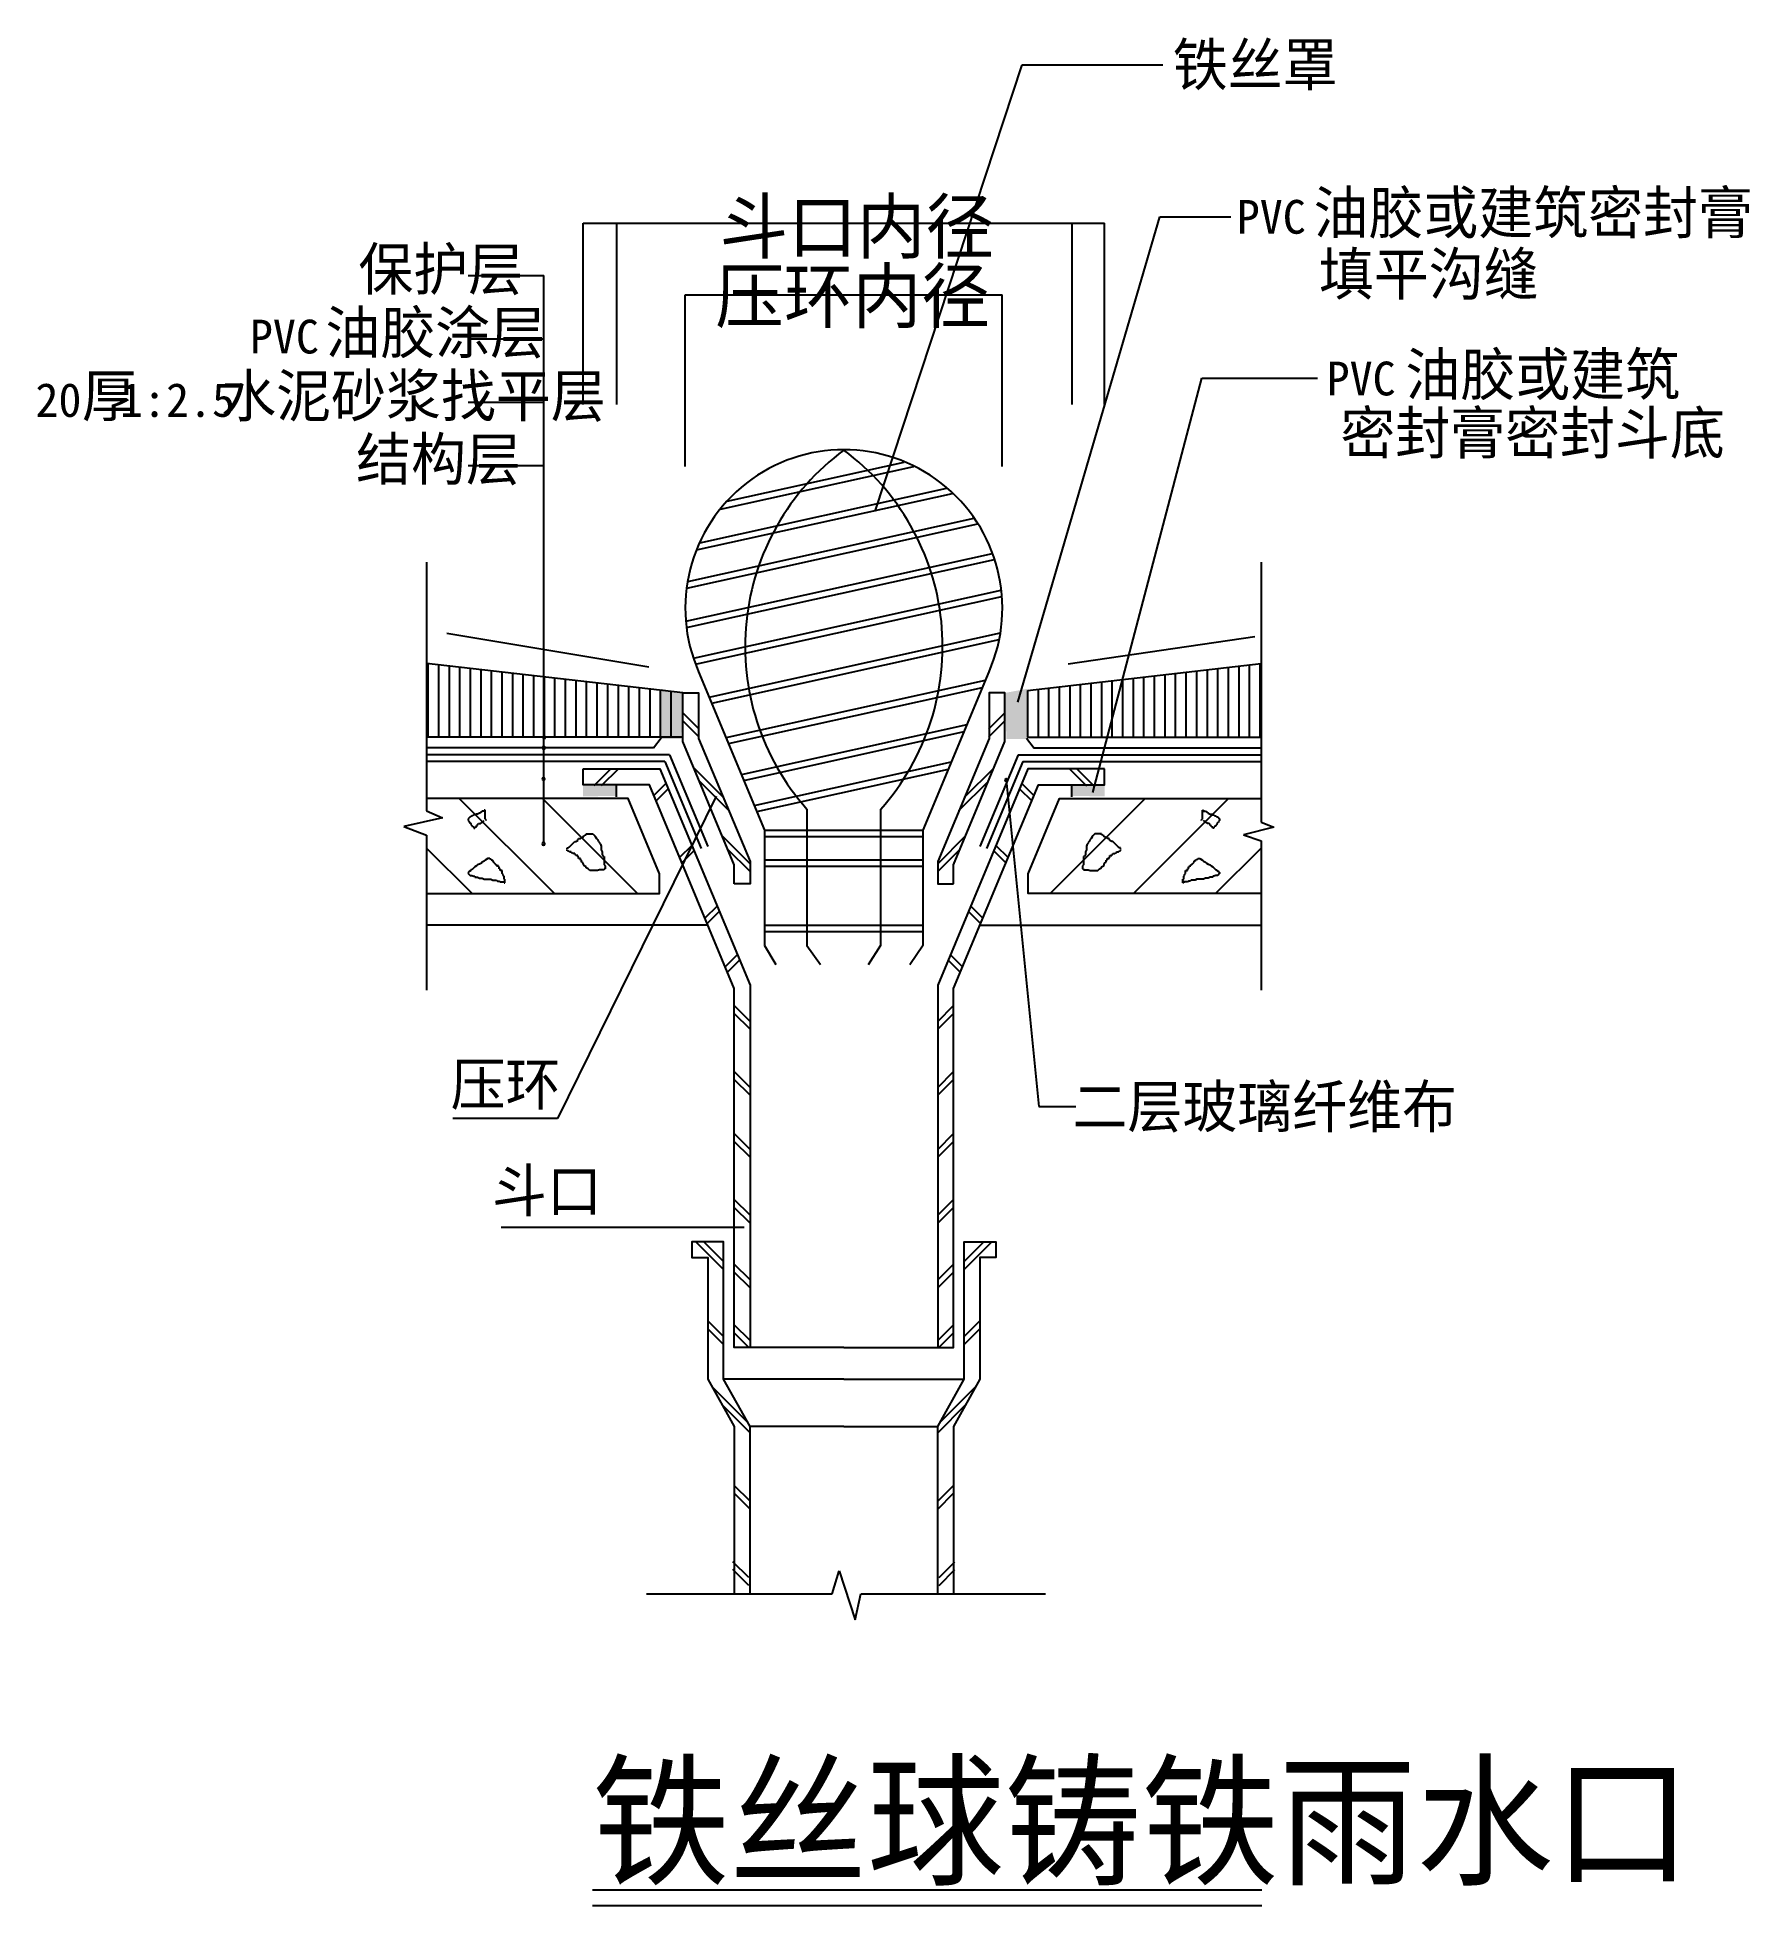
# Model space of a CAD drawing. Header units: metres. Extents: x 6765 to 22975, y 4815 to 22509.
import ezdxf

# ---------------------------------------------------------------- set-up
doc = ezdxf.new("R2010")
doc.units = ezdxf.units.M
for name, color, linetype in [('LVTRY', 6, 'Continuous'), ('PUB_DIM', 3, 'Continuous'), ('PUB_TEXT', 7, 'Continuous'), ('WINDOW', 3, 'Continuous')]:
    doc.layers.add(name, color=color, linetype=linetype)
doc.dimstyles.get("Standard").update_dxf_attribs({"dimtxt": 2.5, "dimasz": 2.5, "dimexe": 1.25, "dimexo": 0.625, "dimtad": 1, "dimcen": 2.5, "dimazin": 3, "dimtfac": 1, "dimtmove": 0, "dimatfit": 3})

# ---------------------------------------------------------------- blocks, each defined once
blk = doc.blocks.new('_DOT')
blk.add_lwpolyline([(-0.05, 0, 1), (0.05, 0, 1)], format="xyb", close=True)
blk = doc.blocks.new('*D1')
for p, q in [((12249.55, 19032.6), (12249.55, 20747.73)), ((12249.8, 20747.73), (14404.415, 20747.73)), ((14407.415, 20747.73), (16562.03, 20747.73)), ((16562.28, 19032.6), (16562.28, 20747.73))]:
    blk.add_line(p, q)
at = {"layer": 'Defpoints'}
for p in [(12249.55, 20747.73), (12249.55, 19032.6), (16562.28, 19032.6)]:
    blk.add_point(p, dxfattribs=at)
at = {"layer": 'WINDOW', "insert": (14405.915, 20747.73), "char_height": 1, "attachment_point": 5}
blk.add_mtext('170', dxfattribs=at)
blk = doc.blocks.new('*D2')
for p, q in [((12897.97, 18445.13), (12897.97, 20069.61)), ((12898.22, 20069.61), (14396.875, 20069.61)), ((14399.875, 20069.61), (15898.53, 20069.61)), ((15898.78, 18445.13), (15898.78, 20069.61))]:
    blk.add_line(p, q)
at = {"layer": 'Defpoints'}
for p in [(12897.97, 20069.61), (12897.97, 18445.13), (15898.78, 18445.13)]:
    blk.add_point(p, dxfattribs=at)
at = {"layer": 'WINDOW', "insert": (14398.375, 20069.61), "char_height": 1, "attachment_point": 5}
blk.add_mtext('150', dxfattribs=at)
blk = doc.blocks.new('*D3')
for p, q in [((11931.79, 19032.6), (11931.79, 20747.73)), ((11932.04, 20747.73), (12089.67, 20747.73)), ((12091.67, 20747.73), (12249.3, 20747.73)), ((12249.55, 19032.6), (12249.55, 20747.73))]:
    blk.add_line(p, q)
at = {"layer": 'Defpoints'}
for p in [(11931.79, 20747.73), (11931.79, 19032.6), (12249.55, 19032.6)]:
    blk.add_point(p, dxfattribs=at)
at = {"layer": 'WINDOW', "insert": (12090.67, 20747.73), "char_height": 1, "attachment_point": 5}
blk.add_mtext('35', dxfattribs=at)
blk = doc.blocks.new('*D4')
for p, q in [((16562.28, 19032.6), (16562.28, 20747.73)), ((16562.53, 20747.73), (16714.245, 20747.73)), ((16716.245, 20747.73), (16867.96, 20747.73)), ((16868.21, 19032.6), (16868.21, 20747.73))]:
    blk.add_line(p, q)
at = {"layer": 'Defpoints'}
for p in [(16562.28, 20747.73), (16562.28, 19032.6), (16868.21, 19032.6)]:
    blk.add_point(p, dxfattribs=at)
at = {"layer": 'WINDOW', "insert": (16715.245, 20747.73), "char_height": 1, "attachment_point": 5}
blk.add_mtext('35', dxfattribs=at)

msp = doc.modelspace()

# ---------------------------------------------------------------- linework, layer by layer
for p, q in [((13231.05, 18039.98), (15063.73, 18445.16)), ((13296.36, 18115.87), (14972.51, 18486.45)), ((13035.2, 17722.35), (15375.23, 18239.71)), ((13006.25, 17654.5), (15430.08, 18190.38)), ((12912.41, 17292.59), (15667.75, 17901.76)), ((12922.03, 17356.16), (15632.22, 17955.36)), ((12904.79, 16980.19), (15806.36, 17621.69)), ((12910.83, 16920.07), (15826.22, 17564.64)), ((12975.76, 16629.33), (15889.92, 17273.62)), ((12995.88, 16572.33), (15895.7, 17213.45)), ((13125.49, 16259.28), (15882.06, 16868.73)), ((13148.93, 16203.01), (15870.66, 16804.76)), ((13284.65, 15877.16), (15741.6, 16420.36)), ((13308.09, 15820.89), (15713.41, 16352.68)), ((13429.85, 15528.56), (15566.95, 16001.05)), ((13453.28, 15472.29), (15538.76, 15933.37)), ((12750.81, 15713.66), (10449.48, 15713.66)), ((12704.66, 15651.51), (10449.48, 15651.51)), ((12704.66, 15651.51), (13048.5, 14825.98)), ((12750.81, 15713.66), (13112.41, 14845.5)), ((13552.43, 15234.26), (15419.51, 15647.05)), ((13575.86, 15177.99), (15391.32, 15579.37)), ((16049.19, 15713.66), (15687.59, 14845.5)), ((16095.34, 15651.51), (15751.5, 14825.98)), ((16049.19, 15713.66), (18350.52, 15713.66)), ((16095.34, 15651.51), (18350.52, 15651.51)), ((11659.38, 14399.95), (10758.78, 15299.95)), ((12446.47, 14399.95), (11545.86, 15299.95)), ((16353.53, 14399.95), (17254.14, 15299.95)), ((17140.62, 14399.95), (18041.22, 15299.95)), ((13650, 15000), (15150, 15000)), ((13650, 14940), (15150, 14940)), ((10881.24, 14399.95), (10449.48, 14831.43)), ((13650, 14720.82), (15150, 14720.82)), ((17918.76, 14399.95), (18350.52, 14831.43)), ((13650, 14660.82), (15150, 14660.82)), ((13111.53, 14102.1), (10449.48, 14102.1)), ((13650, 14100), (15150, 14100)), ((13650, 14040), (15150, 14040)), ((15688.47, 14102.1), (18350.52, 14102.1)), ((14400, 10102.1), (13511.53, 10102.1)), ((13511.53, 10102.1), (13511.53, 10102.1)), ((14400, 10102.1), (15288.47, 10102.1)), ((15288.47, 10102.1), (15288.47, 10102.1)), ((14400, 9802.1), (13261.53, 9802.1)), ((14400, 9802.1), (15538.47, 9802.1)), ((14400, 9352.1), (13511.53, 9352.1)), ((14400, 9352.1), (15288.47, 9352.1))]:
    msp.add_line(p, q)
for points in [[(15024.55, 13727.38), (15150, 13913.1), (15150, 15000), (15774.77, 16500, 1.53), (13025.23, 16500), (13650, 15000), (13650, 13909.63), (13756.92, 13727.38)], [(14634.16, 13727.38), (14750, 13912.6), (14750, 15200, 0.44), (14400, 18600, 0.44), (14050, 15200), (14050, 13909.63), (14179.46, 13727.38)]]:
    msp.add_lwpolyline(points, format="xyb")
for points in [[(12875.23, 16300), (10449.48, 16578.89)], [(16138.13, 16324.53), (18350.52, 16578.89)], [(12875.23, 15879.89), (10449.48, 15879.89)], [(12598.42, 15779.89), (10449.48, 15779.89)], [(16138.13, 15879.89), (18350.52, 15879.89)], [(16201.58, 15779.89), (18350.52, 15779.89)], [(10449.48, 14399.95), (12656.01, 14399.95), (12655.89, 14586.02), (12358.53, 15299.95), (10449.48, 15299.95)], [(18350.52, 14399.95), (16143.99, 14399.95), (16144.11, 14586.02), (16441.47, 15299.95), (18350.52, 15299.95)], [(13511.53, 7767.01), (13511.53, 9352.1), (13261.53, 9802.1), (13261.53, 11102.1), (12961.53, 11102.1), (12961.53, 10952.1), (13111.53, 10952.1), (13111.53, 9802.1), (13361.53, 9352.1), (13361.53, 7767.01)], [(15288.47, 7767.01), (15288.47, 9352.1), (15538.47, 9802.1), (15538.47, 11102.1), (15838.47, 11102.1), (15838.47, 10952.1), (15688.47, 10952.1), (15688.47, 9802.1), (15438.47, 9352.1), (15438.47, 7767.01)]]:
    msp.add_lwpolyline(points)
for points in [[(13361.53, 14493.64), (13361.53, 14672.25), (12875.23, 15839.8), (12875.23, 16300), (13025.23, 16300), (13025.23, 15869.79), (13511.53, 14702.24), (13511.53, 14493.64)], [(15438.47, 14493.64), (15438.47, 14672.25), (15924.77, 15839.8), (15924.77, 16300), (15774.77, 16300), (15774.77, 15869.79), (15288.47, 14702.24), (15288.47, 14493.64)], [(11931.79, 15579.89), (12658.5, 15579.89), (13511.53, 13531.88), (13511.53, 10102.1), (13361.53, 10102.1), (13361.53, 13501.89), (12558.49, 15429.89), (11931.79, 15429.89)], [(16868.21, 15579.89), (16141.5, 15579.89), (15288.47, 13531.88), (15288.47, 10102.1), (15438.47, 10102.1), (15438.47, 13501.89), (16241.51, 15429.89), (16868.21, 15429.89)]]:
    msp.add_lwpolyline(points, close=True)
at = {"layer": 'LVTRY'}
for p, q in [((10461.87, 16577.47), (10461.87, 15879.89)), ((10561.87, 16565.97), (10561.87, 15879.89)), ((10661.87, 16554.47), (10661.87, 15879.89)), ((10761.87, 16542.98), (10761.87, 15879.89)), ((10861.87, 16531.48), (10861.87, 15879.89)), ((10961.87, 16519.98), (10961.87, 15879.89)), ((11061.87, 16508.49), (11061.87, 15879.89)), ((11161.87, 16496.99), (11161.87, 15879.89)), ((11261.87, 16485.49), (11261.87, 15879.89)), ((11361.87, 16473.99), (11361.87, 15879.89)), ((11461.87, 16462.5), (11461.87, 15879.89)), ((17338.13, 16462.5), (17338.13, 15879.89)), ((17438.13, 16473.99), (17438.13, 15879.89)), ((17538.13, 16485.49), (17538.13, 15879.89)), ((17638.13, 16496.99), (17638.13, 15879.89)), ((17738.13, 16508.49), (17738.13, 15879.89)), ((17838.13, 16519.98), (17838.13, 15879.89)), ((17938.13, 16531.48), (17938.13, 15879.89)), ((18038.13, 16542.98), (18038.13, 15879.89)), ((18138.13, 16554.47), (18138.13, 15879.89)), ((18238.13, 16565.97), (18238.13, 15879.89)), ((18338.13, 16577.47), (18338.13, 15879.89)), ((11561.87, 16451), (11561.87, 15879.89)), ((11661.87, 16439.5), (11661.87, 15879.89)), ((11761.87, 16428.01), (11761.87, 15879.89)), ((11861.87, 16416.51), (11861.87, 15879.89)), ((11961.87, 16405.01), (11961.87, 15879.89)), ((12061.87, 16393.51), (12061.87, 15879.89)), ((12161.87, 16382.02), (12161.87, 15879.89)), ((12261.87, 16370.52), (12261.87, 15879.89)), ((12361.87, 16359.02), (12361.87, 15879.89)), ((12461.87, 16347.52), (12461.87, 15879.89)), ((12561.87, 16336.03), (12561.87, 15879.89)), ((12661.87, 16324.53), (12661.87, 15879.89)), ((12761.87, 16313.03), (12761.87, 15879.89)), ((16238.13, 16336.03), (16238.13, 15879.89)), ((16338.13, 16347.52), (16338.13, 15879.89)), ((16438.13, 16359.02), (16438.13, 15879.89)), ((16538.13, 16370.52), (16538.13, 15879.89)), ((16638.13, 16382.02), (16638.13, 15879.89)), ((16738.13, 16393.51), (16738.13, 15879.89)), ((16838.13, 16405.01), (16838.13, 15879.89)), ((16938.13, 16416.51), (16938.13, 15879.89)), ((17038.13, 16428.01), (17038.13, 15879.89)), ((17138.13, 16439.5), (17138.13, 15879.89)), ((17238.13, 16451), (17238.13, 15879.89)), ((13026.99, 15960.47), (12876.99, 16110.37)), ((15773.01, 15960.47), (15923.01, 16110.37)), ((13026.99, 15885.5), (12876.99, 16035.39)), ((15773.01, 15885.5), (15923.01, 16035.39)), ((12193.41, 15582.4), (12032.42, 15421.51)), ((12264.97, 15582.4), (12103.97, 15421.51)), ((13256.78, 15313.87), (12978.43, 15592.04)), ((15543.22, 15313.87), (15821.57, 15592.04)), ((16535.03, 15582.4), (16696.03, 15421.51)), ((16606.59, 15582.4), (16767.58, 15421.51)), ((12715.6, 15442.81), (12600.86, 15328.15)), ((13310.27, 15185.44), (13031.92, 15463.61)), ((15489.73, 15185.44), (15768.08, 15463.61)), ((16084.4, 15442.81), (16199.14, 15328.15)), ((12736.63, 15392.32), (12621.89, 15277.66)), ((16063.37, 15392.32), (16178.11, 15277.66)), ((10860.74, 15126.55), (10842.85, 15108.68)), ((10842.85, 15108.68), (10842.85, 15090.8)), ((10842.85, 15090.8), (10851.79, 15081.86)), ((10851.79, 15081.86), (10851.79, 15072.93)), ((10851.79, 15072.93), (10860.74, 15072.93)), ((10869.68, 15126.55), (10860.74, 15126.55)), ((10860.74, 15072.93), (10869.68, 15063.99)), ((10878.63, 15135.49), (10869.68, 15126.55)), ((10869.68, 15063.99), (10869.68, 15055.05)), ((10869.68, 15055.05), (10878.63, 15046.11)), ((10887.57, 15135.49), (10878.63, 15135.49)), ((10878.63, 15046.11), (10878.63, 15037.17)), ((10896.51, 15144.43), (10887.57, 15135.49)), ((10914.4, 15144.43), (10896.51, 15144.43)), ((10932.29, 15153.37), (10914.4, 15153.37)), ((10914.4, 15153.37), (10914.4, 15144.43)), ((10923.35, 15037.17), (10923.35, 15046.11)), ((10923.35, 15046.11), (10932.29, 15046.11)), ((10950.18, 15162.31), (10932.29, 15153.37)), ((10932.29, 15055.05), (10941.23, 15063.99)), ((10932.29, 15046.11), (10932.29, 15055.05)), ((10941.23, 15063.99), (10959.12, 15063.99)), ((10977.01, 15180.18), (10950.18, 15162.31)), ((10959.12, 15063.99), (10968.07, 15072.93)), ((10968.07, 15072.93), (10977.01, 15072.93)), ((10994.9, 15180.18), (10977.01, 15180.18)), ((10977.01, 15072.93), (10977.01, 15081.86)), ((10977.01, 15081.86), (10985.96, 15081.86)), ((10985.96, 15081.86), (10994.9, 15090.8)), ((10994.9, 15189.12), (10994.9, 15180.18)), ((11003.84, 15189.12), (10994.9, 15189.12)), ((11003.84, 15108.68), (11003.84, 15189.12)), ((11012.79, 15099.74), (11003.84, 15108.68)), ((11012.79, 15090.8), (11012.79, 15099.74)), ((17787.21, 15099.74), (17796.16, 15108.68)), ((17787.21, 15090.8), (17787.21, 15099.74)), ((17796.16, 15108.68), (17796.16, 15189.12)), ((17796.16, 15189.12), (17805.1, 15189.12)), ((17805.1, 15189.12), (17805.1, 15180.18)), ((17805.1, 15180.18), (17822.99, 15180.18)), ((17814.04, 15081.86), (17805.1, 15090.8)), ((17822.99, 15081.86), (17814.04, 15081.86)), ((17822.99, 15180.18), (17849.82, 15162.31)), ((17822.99, 15072.93), (17822.99, 15081.86)), ((17831.93, 15072.93), (17822.99, 15072.93)), ((17840.88, 15063.99), (17831.93, 15072.93)), ((17858.77, 15063.99), (17840.88, 15063.99)), ((17849.82, 15162.31), (17867.71, 15153.37)), ((17867.71, 15055.05), (17858.77, 15063.99)), ((17867.71, 15153.37), (17885.6, 15153.37)), ((17867.71, 15046.11), (17867.71, 15055.05)), ((17876.65, 15046.11), (17867.71, 15046.11)), ((17876.65, 15037.17), (17876.65, 15046.11)), ((17885.6, 15153.37), (17885.6, 15144.43)), ((17885.6, 15144.43), (17903.49, 15144.43)), ((17903.49, 15144.43), (17912.43, 15135.49)), ((17912.43, 15135.49), (17921.37, 15135.49)), ((17921.37, 15135.49), (17930.32, 15126.55)), ((17930.32, 15055.05), (17921.37, 15046.11)), ((17921.37, 15046.11), (17921.37, 15037.17)), ((17930.32, 15126.55), (17939.26, 15126.55)), ((17939.26, 15072.93), (17930.32, 15063.99)), ((17930.32, 15063.99), (17930.32, 15055.05)), ((17939.26, 15126.55), (17957.15, 15108.68)), ((17948.21, 15072.93), (17939.26, 15072.93)), ((17957.15, 15090.8), (17948.21, 15081.86)), ((17948.21, 15081.86), (17948.21, 15072.93)), ((17957.15, 15108.68), (17957.15, 15090.8)), ((10878.63, 15037.17), (10887.57, 15037.17)), ((10887.57, 15037.17), (10896.51, 15028.24)), ((10896.51, 15028.24), (10896.51, 15019.3)), ((10896.51, 15019.3), (10905.46, 15019.3)), ((10905.46, 15019.3), (10905.46, 15028.24)), ((10905.46, 15028.24), (10914.4, 15028.24)), ((10914.4, 15028.24), (10923.35, 15037.17)), ((11808.82, 14849.47), (11844.59, 14885.23)), ((11844.59, 14885.23), (11853.54, 14894.16)), ((11853.54, 14894.16), (11862.48, 14894.16)), ((11862.48, 14894.16), (11880.37, 14903.1)), ((11880.37, 14903.1), (11880.37, 14912.04)), ((11880.37, 14912.04), (11889.31, 14912.04)), ((11889.31, 14912.04), (11889.31, 14920.98)), ((11889.31, 14920.98), (11907.2, 14920.98)), ((11907.2, 14920.98), (11916.15, 14929.92)), ((11916.15, 14929.92), (11934.03, 14938.85)), ((11934.03, 14938.85), (11934.03, 14947.79)), ((11934.03, 14947.79), (11942.98, 14947.79)), ((11942.98, 14947.79), (11951.92, 14956.73)), ((11951.92, 14956.73), (11960.87, 14956.73)), ((11960.87, 14956.73), (11960.87, 14965.67)), ((11960.87, 14965.67), (12023.48, 14965.67)), ((12023.48, 14965.67), (12032.42, 14956.73)), ((12032.42, 14956.73), (12041.36, 14947.79)), ((12041.36, 14947.79), (12050.31, 14938.85)), ((12050.31, 14938.85), (12059.25, 14920.98)), ((12059.25, 14920.98), (12068.2, 14912.04)), ((12068.2, 14912.04), (12077.14, 14894.16)), ((12077.14, 14894.16), (12086.09, 14885.23)), ((12086.09, 14885.23), (12086.09, 14876.29)), ((12086.09, 14876.29), (12095.03, 14867.35)), ((12095.03, 14867.35), (12103.97, 14849.47)), ((13511.53, 14682.68), (13247.14, 14946.89)), ((15288.47, 14682.68), (15552.86, 14946.89)), ((16704.97, 14867.35), (16696.03, 14849.47)), ((16713.91, 14876.29), (16704.97, 14867.35)), ((16722.86, 14894.16), (16713.91, 14885.23)), ((16713.91, 14885.23), (16713.91, 14876.29)), ((16731.8, 14912.04), (16722.86, 14894.16)), ((16740.75, 14920.98), (16731.8, 14912.04)), ((16749.69, 14938.85), (16740.75, 14920.98)), ((16758.64, 14947.79), (16749.69, 14938.85)), ((16767.58, 14956.73), (16758.64, 14947.79)), ((16776.52, 14965.67), (16767.58, 14956.73)), ((16839.13, 14965.67), (16776.52, 14965.67)), ((16839.13, 14956.73), (16839.13, 14965.67)), ((16848.08, 14956.73), (16839.13, 14956.73)), ((16857.02, 14947.79), (16848.08, 14956.73)), ((16865.97, 14947.79), (16857.02, 14947.79)), ((16865.97, 14938.85), (16865.97, 14947.79)), ((16883.85, 14929.92), (16865.97, 14938.85)), ((16892.8, 14920.98), (16883.85, 14929.92)), ((16910.69, 14920.98), (16892.8, 14920.98)), ((16910.69, 14912.04), (16910.69, 14920.98)), ((16919.63, 14912.04), (16910.69, 14912.04)), ((16919.63, 14903.1), (16919.63, 14912.04)), ((16937.52, 14894.16), (16919.63, 14903.1)), ((16946.46, 14894.16), (16937.52, 14894.16)), ((16955.41, 14885.23), (16946.46, 14894.16)), ((16991.18, 14849.47), (16955.41, 14885.23)), ((17885.6, 15028.24), (17876.65, 15037.17)), ((17894.54, 15028.24), (17885.6, 15028.24)), ((17894.54, 15019.3), (17894.54, 15028.24)), ((17903.49, 15019.3), (17894.54, 15019.3)), ((17912.43, 15037.17), (17903.49, 15028.24)), ((17903.49, 15028.24), (17903.49, 15019.3)), ((17921.37, 15037.17), (17912.43, 15037.17)), ((10968.07, 14688.59), (10950.18, 14679.65)), ((10977.01, 14697.53), (10968.07, 14688.59)), ((10994.9, 14706.46), (10977.01, 14697.53)), ((11003.84, 14715.4), (10994.9, 14706.46)), ((11030.68, 14733.28), (11003.84, 14715.4)), ((11048.56, 14733.28), (11030.68, 14733.28)), ((11048.56, 14724.34), (11048.56, 14733.28)), ((11057.51, 14724.34), (11048.56, 14724.34)), ((11066.45, 14715.4), (11057.51, 14724.34)), ((11084.34, 14706.46), (11066.45, 14715.4)), ((11084.34, 14697.53), (11084.34, 14706.46)), ((11093.29, 14688.59), (11084.34, 14697.53)), ((11102.23, 14679.65), (11093.29, 14688.59)), ((11773.04, 14822.66), (11781.98, 14822.66)), ((11781.98, 14813.72), (11773.04, 14813.72)), ((11781.98, 14822.66), (11781.98, 14831.6)), ((11781.98, 14831.6), (11790.93, 14831.6)), ((11781.98, 14804.78), (11781.98, 14813.72)), ((11790.93, 14804.78), (11781.98, 14804.78)), ((11790.93, 14831.6), (11799.87, 14840.54)), ((11799.87, 14795.84), (11790.93, 14804.78)), ((11799.87, 14840.54), (11808.82, 14849.47)), ((11817.76, 14795.84), (11799.87, 14795.84)), ((11817.76, 14786.91), (11817.76, 14795.84)), ((11826.71, 14786.91), (11817.76, 14786.91)), ((11835.65, 14777.97), (11826.71, 14786.91)), ((11853.54, 14777.97), (11835.65, 14777.97)), ((11853.54, 14769.03), (11853.54, 14777.97)), ((11862.48, 14769.03), (11853.54, 14769.03)), ((11862.48, 14760.09), (11862.48, 14769.03)), ((11880.37, 14760.09), (11862.48, 14760.09)), ((11880.37, 14751.15), (11880.37, 14760.09)), ((11889.31, 14742.22), (11880.37, 14751.15)), ((11889.31, 14733.28), (11889.31, 14742.22)), ((11907.2, 14733.28), (11889.31, 14733.28)), ((11907.2, 14715.4), (11907.2, 14733.28)), ((11916.15, 14715.4), (11907.2, 14715.4)), ((11916.15, 14697.53), (11916.15, 14715.4)), ((11925.09, 14697.53), (11916.15, 14697.53)), ((11934.03, 14679.65), (11925.09, 14697.53)), ((12103.97, 14849.47), (12103.97, 14813.72)), ((12103.97, 14813.72), (12112.92, 14795.84)), ((12112.92, 14795.84), (12112.92, 14769.03)), ((12112.92, 14769.03), (12121.86, 14751.15)), ((12121.86, 14751.15), (12130.81, 14751.15)), ((12130.81, 14751.15), (12130.81, 14670.71)), ((12960.07, 14855.87), (12845.33, 14741.21)), ((12981.1, 14805.38), (12866.36, 14690.72)), ((13511.53, 14607.71), (13300.63, 14818.46)), ((15288.47, 14607.71), (15499.37, 14818.46)), ((15818.9, 14805.38), (15933.64, 14690.72)), ((15839.93, 14855.87), (15954.67, 14741.21)), ((16669.19, 14751.15), (16669.19, 14670.71)), ((16678.14, 14751.15), (16669.19, 14751.15)), ((16687.08, 14769.03), (16678.14, 14751.15)), ((16696.03, 14813.72), (16687.08, 14795.84)), ((16687.08, 14795.84), (16687.08, 14769.03)), ((16696.03, 14849.47), (16696.03, 14813.72)), ((16865.97, 14679.65), (16874.91, 14697.53)), ((16874.91, 14697.53), (16883.85, 14697.53)), ((16883.85, 14715.4), (16892.8, 14715.4)), ((16883.85, 14697.53), (16883.85, 14715.4)), ((16892.8, 14733.28), (16910.69, 14733.28)), ((16892.8, 14715.4), (16892.8, 14733.28)), ((16910.69, 14742.22), (16919.63, 14751.15)), ((16910.69, 14733.28), (16910.69, 14742.22)), ((16919.63, 14760.09), (16937.52, 14760.09)), ((16919.63, 14751.15), (16919.63, 14760.09)), ((16937.52, 14769.03), (16946.46, 14769.03)), ((16937.52, 14760.09), (16937.52, 14769.03)), ((16946.46, 14777.97), (16964.35, 14777.97)), ((16946.46, 14769.03), (16946.46, 14777.97)), ((16964.35, 14777.97), (16973.29, 14786.91)), ((16973.29, 14786.91), (16982.24, 14786.91)), ((16982.24, 14795.84), (17000.13, 14795.84)), ((16982.24, 14786.91), (16982.24, 14795.84)), ((17000.13, 14840.54), (16991.18, 14849.47)), ((17009.07, 14831.6), (17000.13, 14840.54)), ((17000.13, 14795.84), (17009.07, 14804.78)), ((17018.02, 14831.6), (17009.07, 14831.6)), ((17009.07, 14804.78), (17018.02, 14804.78)), ((17018.02, 14822.66), (17018.02, 14831.6)), ((17026.96, 14822.66), (17018.02, 14822.66)), ((17018.02, 14813.72), (17026.96, 14813.72)), ((17018.02, 14804.78), (17018.02, 14813.72)), ((17697.77, 14679.65), (17706.71, 14688.59)), ((17706.71, 14688.59), (17715.66, 14697.53)), ((17715.66, 14706.46), (17733.55, 14715.4)), ((17715.66, 14697.53), (17715.66, 14706.46)), ((17733.55, 14715.4), (17742.49, 14724.34)), ((17742.49, 14724.34), (17751.44, 14724.34)), ((17751.44, 14733.28), (17769.32, 14733.28)), ((17751.44, 14724.34), (17751.44, 14733.28)), ((17769.32, 14733.28), (17796.16, 14715.4)), ((17796.16, 14715.4), (17805.1, 14706.46)), ((17805.1, 14706.46), (17822.99, 14697.53)), ((17822.99, 14697.53), (17831.93, 14688.59)), ((17831.93, 14688.59), (17849.82, 14679.65)), ((10851.79, 14608.14), (10842.85, 14599.21)), ((10842.85, 14599.21), (10842.85, 14590.27)), ((10842.85, 14590.27), (10860.74, 14572.39)), ((10869.68, 14617.08), (10851.79, 14608.14)), ((10860.74, 14572.39), (10878.63, 14572.39)), ((10878.63, 14626.02), (10869.68, 14626.02)), ((10869.68, 14626.02), (10869.68, 14617.08)), ((10896.51, 14643.9), (10878.63, 14626.02)), ((10878.63, 14572.39), (10896.51, 14563.45)), ((10905.46, 14652.83), (10896.51, 14643.9)), ((10896.51, 14563.45), (10905.46, 14563.45)), ((10923.35, 14661.77), (10905.46, 14652.83)), ((10905.46, 14563.45), (10905.46, 14554.52)), ((10905.46, 14554.52), (10932.29, 14554.52)), ((10932.29, 14670.71), (10923.35, 14661.77)), ((10950.18, 14679.65), (10932.29, 14670.71)), ((10932.29, 14554.52), (10950.18, 14545.58)), ((10950.18, 14545.58), (10977.01, 14545.58)), ((10977.01, 14545.58), (10994.9, 14536.64)), ((10994.9, 14536.64), (11057.51, 14536.64)), ((11057.51, 14536.64), (11075.4, 14527.7)), ((11075.4, 14527.7), (11111.17, 14527.7)), ((11120.12, 14661.77), (11102.23, 14679.65)), ((11111.17, 14527.7), (11120.12, 14518.76)), ((11120.12, 14652.83), (11120.12, 14661.77)), ((11129.06, 14661.77), (11120.12, 14661.77)), ((11120.12, 14518.76), (11138.01, 14518.76)), ((11129.06, 14652.83), (11129.06, 14661.77)), ((11138.01, 14652.83), (11129.06, 14652.83)), ((11138.01, 14634.96), (11138.01, 14652.83)), ((11146.95, 14634.96), (11138.01, 14634.96)), ((11138.01, 14518.76), (11146.95, 14509.83)), ((11146.95, 14617.08), (11146.95, 14634.96)), ((11164.84, 14617.08), (11146.95, 14617.08)), ((11146.95, 14509.83), (11182.73, 14509.83)), ((11164.84, 14590.27), (11164.84, 14617.08)), ((11173.78, 14581.33), (11164.84, 14590.27)), ((11173.78, 14572.39), (11173.78, 14581.33)), ((11182.73, 14563.45), (11173.78, 14572.39)), ((11182.73, 14536.64), (11182.73, 14563.45)), ((11191.67, 14536.64), (11182.73, 14536.64)), ((11182.73, 14509.83), (11182.73, 14500.89)), ((11191.67, 14500.89), (11191.67, 14536.64)), ((11934.03, 14670.71), (11934.03, 14679.65)), ((11942.98, 14661.77), (11934.03, 14670.71)), ((11960.87, 14652.83), (11942.98, 14661.77)), ((11960.87, 14643.9), (11960.87, 14652.83)), ((11978.76, 14634.96), (11960.87, 14643.9)), ((11996.64, 14617.08), (11978.76, 14634.96)), ((12068.2, 14617.08), (11996.64, 14617.08)), ((12086.09, 14626.02), (12068.2, 14617.08)), ((12130.81, 14626.02), (12086.09, 14626.02)), ((12130.81, 14670.71), (12139.75, 14661.77)), ((12139.75, 14634.96), (12130.81, 14634.96)), ((12130.81, 14634.96), (12130.81, 14626.02)), ((12139.75, 14661.77), (12139.75, 14634.96)), ((16669.19, 14670.71), (16660.25, 14661.77)), ((16660.25, 14661.77), (16660.25, 14634.96)), ((16660.25, 14634.96), (16669.19, 14634.96)), ((16669.19, 14634.96), (16669.19, 14626.02)), ((16669.19, 14626.02), (16713.91, 14626.02)), ((16713.91, 14626.02), (16731.8, 14617.08)), ((16731.8, 14617.08), (16803.36, 14617.08)), ((16803.36, 14617.08), (16821.24, 14634.96)), ((16821.24, 14634.96), (16839.13, 14643.9)), ((16839.13, 14652.83), (16857.02, 14661.77)), ((16839.13, 14643.9), (16839.13, 14652.83)), ((16857.02, 14661.77), (16865.97, 14670.71)), ((16865.97, 14670.71), (16865.97, 14679.65)), ((17608.33, 14536.64), (17617.27, 14536.64)), ((17608.33, 14500.89), (17608.33, 14536.64)), ((17617.27, 14563.45), (17626.22, 14572.39)), ((17617.27, 14536.64), (17617.27, 14563.45)), ((17617.27, 14509.83), (17617.27, 14500.89)), ((17653.05, 14509.83), (17617.27, 14509.83)), ((17626.22, 14581.33), (17635.16, 14590.27)), ((17626.22, 14572.39), (17626.22, 14581.33)), ((17635.16, 14617.08), (17653.05, 14617.08)), ((17635.16, 14590.27), (17635.16, 14617.08)), ((17653.05, 14634.96), (17661.99, 14634.96)), ((17653.05, 14617.08), (17653.05, 14634.96)), ((17661.99, 14518.76), (17653.05, 14509.83)), ((17661.99, 14652.83), (17670.94, 14652.83)), ((17661.99, 14634.96), (17661.99, 14652.83)), ((17679.88, 14518.76), (17661.99, 14518.76)), ((17670.94, 14661.77), (17679.88, 14661.77)), ((17670.94, 14652.83), (17670.94, 14661.77)), ((17679.88, 14661.77), (17697.77, 14679.65)), ((17679.88, 14652.83), (17679.88, 14661.77)), ((17688.83, 14527.7), (17679.88, 14518.76)), ((17724.6, 14527.7), (17688.83, 14527.7)), ((17742.49, 14536.64), (17724.6, 14527.7)), ((17805.1, 14536.64), (17742.49, 14536.64)), ((17822.99, 14545.58), (17805.1, 14536.64)), ((17849.82, 14545.58), (17822.99, 14545.58)), ((17849.82, 14679.65), (17867.71, 14670.71)), ((17867.71, 14554.52), (17849.82, 14545.58)), ((17867.71, 14670.71), (17876.65, 14661.77)), ((17894.54, 14554.52), (17867.71, 14554.52)), ((17876.65, 14661.77), (17894.54, 14652.83)), ((17894.54, 14652.83), (17903.49, 14643.9)), ((17894.54, 14563.45), (17894.54, 14554.52)), ((17903.49, 14563.45), (17894.54, 14563.45)), ((17903.49, 14643.9), (17921.37, 14626.02)), ((17921.37, 14572.39), (17903.49, 14563.45)), ((17921.37, 14626.02), (17930.32, 14626.02)), ((17939.26, 14572.39), (17921.37, 14572.39)), ((17930.32, 14626.02), (17930.32, 14617.08)), ((17930.32, 14617.08), (17948.21, 14608.14)), ((17957.15, 14590.27), (17939.26, 14572.39)), ((17948.21, 14608.14), (17957.15, 14599.21)), ((17957.15, 14599.21), (17957.15, 14590.27)), ((11182.73, 14500.89), (11191.67, 14500.89)), ((17617.27, 14500.89), (17608.33, 14500.89)), ((13199.28, 14281.55), (13084.54, 14166.89)), ((13220.31, 14231.06), (13105.57, 14116.41)), ((15579.69, 14231.06), (15694.43, 14116.41)), ((15600.72, 14281.55), (15715.46, 14166.89)), ((13391.17, 13820.84), (13276.44, 13706.18)), ((15408.83, 13820.84), (15523.56, 13706.18)), ((13412.2, 13770.35), (13297.47, 13655.69)), ((15387.8, 13770.35), (15502.53, 13655.69)), ((13511.53, 13189.68), (13361.53, 13339.58)), ((15288.47, 13189.68), (15438.47, 13339.58)), ((13511.53, 13114.71), (13361.53, 13264.61)), ((15288.47, 13114.71), (15438.47, 13264.61)), ((13511.53, 12564.91), (13361.53, 12714.81)), ((13511.53, 12489.94), (13361.53, 12639.84)), ((15288.47, 12564.91), (15438.47, 12714.81)), ((15288.47, 12489.94), (15438.47, 12639.84)), ((13511.53, 11977.63), (13361.53, 12127.53)), ((13511.53, 11902.66), (13361.53, 12052.56)), ((15288.47, 11977.63), (15438.47, 12127.53)), ((15288.47, 11902.66), (15438.47, 12052.56)), ((13511.53, 11352.86), (13361.53, 11502.76)), ((15288.47, 11352.86), (15438.47, 11502.76)), ((13511.53, 11277.89), (13361.53, 11427.79)), ((15288.47, 11277.89), (15438.47, 11427.79)), ((13261.53, 10840.63), (12999.88, 11102.1)), ((13261.53, 10915.61), (13074.91, 11102.1)), ((15538.47, 10840.63), (15800.12, 11102.1)), ((15538.47, 10915.61), (15725.09, 11102.1)), ((13511.53, 10740.59), (13361.53, 10890.49)), ((13511.53, 10665.62), (13361.53, 10815.52)), ((15288.47, 10740.59), (15438.47, 10890.49)), ((15288.47, 10665.62), (15438.47, 10815.52)), ((13261.98, 10204.41), (13111.98, 10354.31)), ((13261.98, 10129.44), (13111.98, 10279.34)), ((13511.53, 10165.8), (13361.53, 10315.7)), ((15288.47, 10165.8), (15438.47, 10315.7)), ((15538.02, 10204.41), (15688.02, 10354.31)), ((15538.02, 10129.44), (15688.02, 10279.34)), ((13500.25, 10102.1), (13361.53, 10240.73)), ((15299.75, 10102.1), (15438.47, 10240.73)), ((13490.46, 9390.03), (13153.24, 9727.02)), ((13511.53, 9294), (13246.88, 9558.48)), ((15288.47, 9294), (15553.12, 9558.48)), ((15309.54, 9390.03), (15646.76, 9727.02)), ((13511.53, 8645.76), (13361.53, 8795.66)), ((13511.53, 8570.79), (13361.53, 8720.69)), ((15288.47, 8645.76), (15438.47, 8795.66)), ((15288.47, 8570.79), (15438.47, 8720.69)), ((13499.05, 7922.55), (13349.05, 8072.45)), ((13499.05, 7847.57), (13349.05, 7997.47)), ((15300.95, 7922.55), (15450.95, 8072.45)), ((15300.95, 7847.57), (15450.95, 7997.47))]:
    msp.add_line(p, q, dxfattribs=at)
msp.add_lwpolyline([(16138.13, 16324.53), (16138.13, 15879.89)], dxfattribs=at)
at = {"layer": 'PUB_DIM'}
for points in [[(12553.54, 16545.71), (10641.54, 16864.16)], [(16522.38, 16574.66), (18289.54, 16835.21)]]:
    msp.add_lwpolyline(points, dxfattribs=at)
at = {"layer": 'PUB_TEXT'}
for p, q in [((14697.29, 18022.16), (16087.84, 22248.89)), ((16087.84, 22248.89), (17418.51, 22248.89)), ((16048.18, 16213.75), (17392.78, 20807.71)), ((17392.78, 20807.71), (18065.08, 20807.71)), ((10844.32, 20254.35), (11558.38, 20254.35)), ((11558.38, 18454.35), (11558.38, 20254.35)), ((10844.32, 19654.35), (11558.38, 19654.35)), ((16757.32, 15355.94), (17788.74, 19282.51)), ((17788.74, 19282.51), (18883.6, 19282.51)), ((10844.32, 19054.35), (11558.38, 19054.35)), ((10844.32, 18454.35), (11558.38, 18454.35)), ((11558.38, 14876.29), (11558.38, 18454.35)), ((15937.23, 15476.12), (16246.65, 12384)), ((13192.53, 15321.08), (11688.63, 12268.36)), ((11688.63, 12268.36), (10696.63, 12268.36)), ((16246.65, 12384), (16597.33, 12384)), ((12123.76, 11237.45), (11155.76, 11237.45)), ((13457.15, 11237.45), (12123.76, 11237.45))]:
    msp.add_line(p, q, dxfattribs=at)
for points in [[(12018.98, 4965.22), (18356.48, 4965.22)], [(12018.98, 4815.22), (18356.48, 4815.22)]]:
    msp.add_lwpolyline(points, dxfattribs=at)
at = {"layer": 'WINDOW'}
for p, q in [((10449.48, 17539.69), (10449.48, 15184.94)), ((18350.52, 17539.69), (18350.52, 15075.7)), ((12244.95, 15429.4), (12244.95, 15315.99)), ((16555.05, 15429.4), (16555.05, 15315.99)), ((10599.84, 15118.82), (10235.18, 15034.07)), ((10449.48, 15184.94), (10599.84, 15118.82)), ((18350.52, 15075.7), (18470.72, 15027.66)), ((10235.18, 15034.07), (10449.48, 14951.71)), ((10449.48, 14951.71), (10449.48, 13486.11)), ((18470.72, 15027.66), (18182.55, 14955.66)), ((18182.55, 14955.66), (18350.52, 14899.71)), ((18350.52, 14899.71), (18350.52, 13486.11)), ((14288.71, 7767.01), (14356.35, 7986.7)), ((14356.35, 7986.7), (14507.25, 7520.61)), ((12532.94, 7767.01), (14288.71, 7767.01)), ((14507.25, 7520.61), (14559.55, 7767.01)), ((14559.55, 7767.01), (16309.47, 7767.01))]:
    msp.add_line(p, q, dxfattribs=at)
for points in [[(11545.76, 15779.89, 1), (11571.01, 15779.89, 1)], [(11549.24, 15879.89, 1), (11574.49, 15879.89, 1)], [(11544.15, 15484.58, 1), (11569.4, 15484.58, 1)], [(11544.15, 14871.81, 1), (11569.4, 14871.81, 1)]]:
    msp.add_lwpolyline(points, format="xyb", close=True, dxfattribs=at)
for points in [[(12671.56, 15871.94), (12597.3, 15778.48)], [(16128.44, 15871.94), (16202.7, 15778.48)]]:
    msp.add_lwpolyline(points, dxfattribs=at)
for points in [[(12875.23, 16300), (12665.41, 16339.16), (12860.91, 15864.22), (12663.72, 15864.22)], [(15924.77, 16300), (16134.59, 16339.16), (15939.09, 15864.22), (16136.28, 15864.22)], [(12244.95, 15429.4), (11931.19, 15429.4), (12244.95, 15324.89), (11931.19, 15320.44)], [(16555.05, 15429.4), (16868.81, 15429.4), (16555.05, 15324.89), (16868.81, 15320.44)]]:
    msp.add_solid(points, dxfattribs=at)

# ---------------------------------------------------------------- block references
at = {"layer": 'PUB_TEXT', "xscale": 250, "yscale": 250, "zscale": 250}
msp.add_blockref('_DOT', (15937.23, 15476.12), dxfattribs=at)

# ---------------------------------------------------------------- texts
at = {"layer": 'PUB_TEXT'}
for s, height, p in [('铁丝罩', 400, (17514.87, 22051.48)), ('油胶或建筑密封膏', 400, (18846.39, 20649.03)), ('斗口内径', 500, (13222.83, 20467.83)), ('PVC', 320, (18119.72, 20649.03)), ('保护层', 400, (9804.08, 20114.85)), ('填平沟缝', 400, (18897.8, 20067.97)), ('压环内径', 500, (13182.83, 19809.25)), ('PVC', 320, (8776.83, 19514.85)), ('油胶涂层', 400, (9491.66, 19514.85)), ('油胶或建筑', 400, (19716.4, 19117.8)), ('厚', 400, (7186.27, 18914.85)), ('水泥砂浆找平层', 400, (8505.57, 18914.85)), ('PVC', 320, (18970.56, 19117.8)), ('20', 320, (6746.62, 18914.85)), ('1:2.5', 320, (7547.45, 18914.85)), ('密封膏密封斗底', 400, (19100.28, 18562.96)), ('结构层', 400, (9782.74, 18314.85)), ('压环', 400, (10677.18, 12394.88)), ('二层玻璃纤维布', 400, (16564.38, 12183.56)), ('斗口', 400, (11068.4, 11387.45)), ('铁丝球铸铁雨水口', 1000, (12018.98, 5115.22))]:
    msp.add_text(s, height=height, dxfattribs=at).set_placement(p)

# ---------------------------------------------------------------- dimensions: what is measured, and where the dimension line sits
at = {"layer": 'WINDOW'}
for base, p1, p2, text, picture, middle in [((11931.79, 20747.73), (11931.79, 19032.6), (12249.55, 19032.6), '35', '*D3', (12090.67, 20747.73)), ((12249.55, 20747.73), (12249.55, 19032.6), (16562.28, 19032.6), '170', '*D1', (14405.915, 20747.73)), ((16562.28, 20747.73), (16562.28, 19032.6), (16868.21, 19032.6), '35', '*D4', (16715.245, 20747.73)), ((12897.97, 20069.61), (12897.97, 18445.13), (15898.78, 18445.13), '150', '*D2', (14398.375, 20069.61))]:
    dim = msp.add_linear_dim(base=base, p1=p1, p2=p2, text=text, dimstyle='Standard', dxfattribs=at)
    dim.commit()
    dim.dimension.update_dxf_attribs({"geometry": picture, "text_midpoint": middle})

doc.saveas('drawing.dxf')
